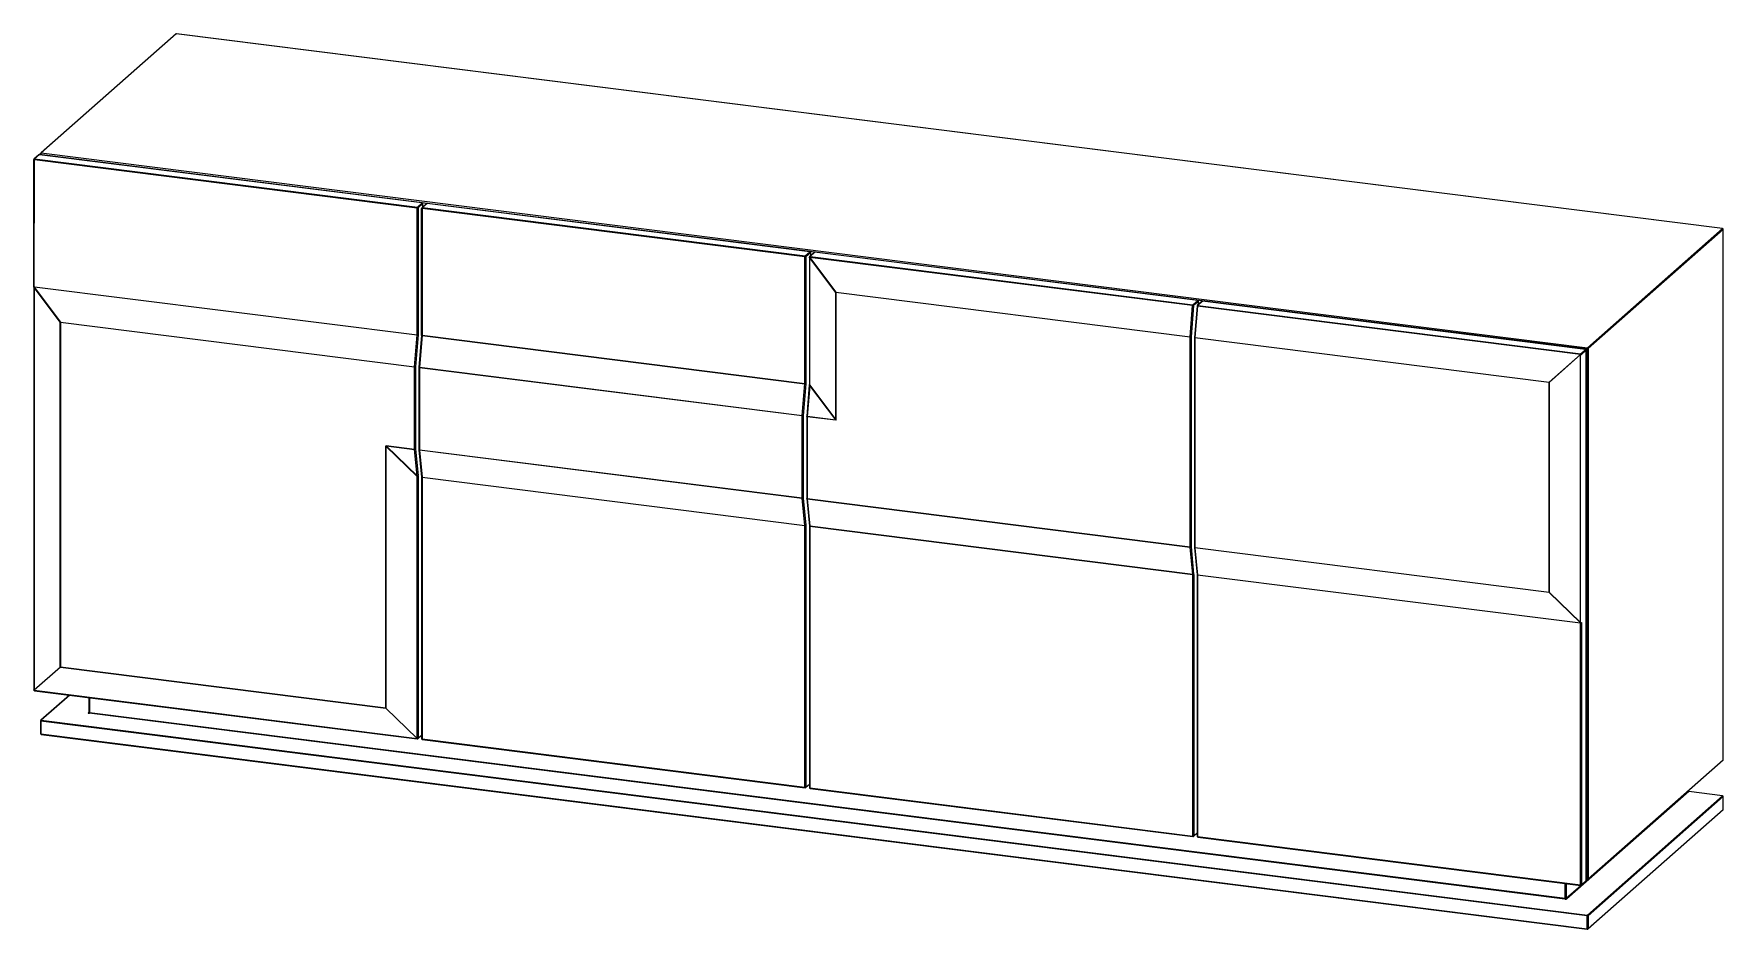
# Paper-space layout '_Dimétrique' of a CAD drawing. Header units: millimetres. Extents: x -1128 to 1119, y -209 to 982.
import ezdxf

# ---------------------------------------------------------------- set-up
doc = ezdxf.new("R2010")
doc.units = ezdxf.units.MM

psp = doc.layouts.new('_Dimétrique')

# ---------------------------------------------------------------- linework, layer by layer
at = {"color": 7, "linetype": 'Continuous', "lineweight": 15}
for p, q in [((-938.9, 981.6), (-1118.5, 823.2)), ((-938.2, 981.8), (-1117.8, 823.4)), ((1117.8, 722.8), (-938.2, 981.8)), ((1117.9, 722.8), (-938.1, 981.9)), ((-1127.7, 645), (-1127.7, 814.7)), ((-1121, 821), (-1127.3, 815.4)), ((-1127.1, 644.8), (-1127, 814.4)), ((-617.9, 750.2), (-1127, 814.4)), ((-1120.3, 821.2), (-1126.7, 815.6)), ((-1126.7, 815.6), (-617.6, 751.5)), ((-611.2, 757.1), (-1120.3, 821.2)), ((-1120.2, 821.3), (937.9, 563.1)), ((-1118.8, 822.5), (-1118.8, 821.1)), ((-1117.8, 823.4), (938.2, 564.4)), ((-617.9, 581.5), (-617.9, 750.2)), ((-617.6, 751.5), (-611.2, 757.1)), ((-610.3, 756), (-616.6, 750.4)), ((-616.6, 750.4), (-616.6, 581.6)), ((-612, 580.7), (-612, 749.7)), ((-605.3, 756.1), (-611.7, 750.5)), ((-102.3, 685.3), (-611.4, 749.4)), ((-611.4, 749.4), (-611.4, 580.8)), ((-604.7, 756.3), (-611, 750.7)), ((-611, 750.7), (-101.9, 686.5)), ((-610.2, 751.8), (-610.2, 756.2)), ((-95.6, 692.1), (-604.7, 756.3)), ((-95.4, 692.2), (-604.5, 756.3)), ((938.2, 564.4), (1117.8, 722.8)), ((1118.8, 721.7), (939.2, 563.3)), ((1118.8, 16.6), (1118.8, 721.8)), ((1118.8, 16.5), (1118.8, 721.7)), ((-102.3, 516.6), (-102.3, 685.3)), ((-101.9, 686.5), (-95.6, 692.1)), ((-94.6, 691.1), (-101, 685.5)), ((-101, 685.5), (-101, 516.8)), ((-96.4, 684.7), (-96.4, 515.4)), ((-89.7, 691.1), (-96.1, 685.4)), ((-61.2, 637.9), (-96, 684.4)), ((-96, 684.4), (-96, 515.1)), ((-95.8, 684.6), (-61, 638.1)), ((413.3, 620.5), (-95.8, 684.6)), ((-89, 691.3), (-95.4, 685.6)), ((-95.4, 685.6), (413.7, 621.5)), ((-94.6, 686.8), (-94.6, 691.2)), ((420.1, 627.2), (-89, 691.3)), ((420.2, 627.2), (-88.9, 691.4)), ((-1127.7, 644.9), (-1127.7, 109.4)), ((-1092.5, 598.2), (-1127.3, 644.6)), ((-1127.3, 644.6), (-1127.3, 109.1)), ((-1127.1, 644.8), (-1092.2, 598.4)), ((-1127, 645.6), (-617.9, 581.5)), ((-61.2, 468.7), (-61.2, 637.9)), ((-61, 638.1), (409.9, 578.8)), ((409.8, 578.6), (-61, 637.9)), ((-61, 637.9), (-61, 468.6)), ((409.9, 578.8), (413.3, 620.5)), ((414.6, 620.4), (411.1, 578.8)), ((413.7, 621.5), (420.1, 627.2)), ((421, 626.1), (414.6, 620.4)), ((419.2, 619.8), (415.7, 578.2)), ((419.9, 619.6), (416.4, 578)), ((426, 626.2), (419.5, 620.5)), ((929, 555.5), (419.9, 619.6)), ((426.6, 626.3), (420.2, 620.7)), ((420.2, 620.7), (929.3, 556.5)), ((421.1, 621.8), (421.1, 626.2)), ((935.7, 562.2), (426.6, 626.3)), ((935.9, 562.3), (426.8, 626.4)), ((-1092.5, 139.8), (-1092.5, 598.2)), ((-621.5, 538.8), (-1092.3, 598.1)), ((-1092.3, 598.1), (-1092.3, 139.8)), ((-1092.2, 598.4), (-621.4, 539)), ((-621.4, 539), (-617.9, 581.5)), ((-616.6, 581.6), (-620.2, 539)), ((-612, 580.7), (-615.5, 538.4)), ((-611.4, 580.5), (-614.9, 538.2)), ((-611.4, 580.8), (-102.3, 516.6)), ((-102.3, 516.4), (-611.4, 580.5)), ((409.8, 299.4), (409.8, 578.6)), ((411.1, 578.8), (411.1, 299.6)), ((415.7, 578.1), (415.7, 298.9)), ((416.4, 578), (887.2, 518.7)), ((887.2, 518.4), (416.4, 577.8)), ((416.4, 577.8), (416.4, 298.6)), ((929.3, 556.5), (935.7, 562.2)), ((937.9, -142.1), (937.9, 563.1)), ((939.2, 563.3), (939.2, -141.9)), ((887.2, 518.7), (929, 555.5)), ((929.2, 555.3), (887.4, 518.4)), ((929.2, 198.9), (929.2, 555.3)), ((936.7, 561.1), (930.2, 555.5)), ((936.7, -144), (936.7, 561.3)), ((936.7, -144.1), (936.7, 561.1)), ((-621.5, 429.3), (-621.5, 538.8)), ((-620.2, 539), (-620.2, 429.5)), ((-615.6, 538.3), (-615.6, 428.8)), ((-614.9, 538.2), (-105.8, 474.1)), ((-105.8, 473.8), (-614.9, 538)), ((-614.9, 538), (-614.9, 428.5)), ((887.2, 239.3), (887.2, 518.4)), ((887.4, 518.4), (887.4, 239.2)), ((-105.8, 474.1), (-102.3, 516.4)), ((-101, 516.4), (-104.5, 474)), ((-96.5, 514.6), (-99.9, 473.4)), ((-95.8, 514.4), (-99.2, 473.2)), ((-96, 515.1), (-61.2, 468.7)), ((-61.4, 468.5), (-95.8, 514.4)), ((-105.8, 364.4), (-105.8, 473.8)), ((-104.5, 474), (-104.5, 364.6)), ((-99.9, 473.3), (-99.9, 363.9)), ((-61.4, 468.3), (-99.3, 473)), ((-99.3, 473), (-99.3, 363.5)), ((-99.2, 473.2), (-61.4, 468.5)), ((-659.7, 85.3), (-659.7, 433.7)), ((-617.8, 393.3), (-659.5, 433.7)), ((-659.5, 433.7), (-659.5, 85.3)), ((-659.3, 434.1), (-621.5, 429.3)), ((-621.4, 429.1), (-659.3, 433.9)), ((-659.3, 433.9), (-618, 394)), ((-618, 394), (-621.4, 429.1)), ((-620.2, 429.5), (-616.7, 394.4)), ((-615.5, 428.7), (-612, 392.3)), ((-614.9, 428.5), (-105.8, 364.4)), ((-105.8, 364.2), (-614.9, 428.3)), ((-614.9, 428.3), (-611.4, 392.2)), ((-617.8, 44.9), (-617.8, 393.3)), ((-616.7, 393.5), (-616.7, 45.1)), ((-612, 392.3), (-612, 44.5)), ((-611.4, 392.2), (-102.3, 328)), ((-102.3, 327.8), (-611.4, 392)), ((-611.4, 392), (-611.4, 44.2)), ((-102.3, 328), (-105.8, 364.2)), ((-104.5, 364.6), (-101, 328.4)), ((-99.9, 363.8), (-96.4, 327.3)), ((-99.3, 363.5), (409.8, 299.4)), ((409.9, 299.2), (-99.2, 363.3)), ((-99.2, 363.3), (-95.7, 327.2)), ((-102.3, -20), (-102.3, 327.8)), ((-101, 328), (-101, -19.8)), ((-96.4, 327.3), (-96.4, -20.5)), ((-95.7, 327.2), (413.4, 263.1)), ((413.4, 262.9), (-95.7, 327)), ((-95.7, 327), (-95.7, -20.8)), ((413.4, 263.1), (409.9, 299.2)), ((411.1, 299.6), (414.6, 263.5)), ((415.7, 298.8), (419.3, 262.5)), ((416.4, 298.6), (887.2, 239.3)), ((416.4, 298.4), (419.9, 262.2)), ((887.2, 239), (416.4, 298.4)), ((413.4, -84.9), (413.4, 262.9)), ((414.7, 263.1), (414.7, -84.7)), ((419.3, 262.5), (419.3, -85.4)), ((929, 198), (419.9, 262.2)), ((419.9, 262.2), (419.9, -85.7)), ((929, 198.7), (887.2, 239)), ((887.4, 239.2), (929.2, 198.9)), ((929, 198), (929, 198.7)), ((929, -149.9), (929, 198)), ((930.2, 199.1), (930.3, 198.3)), ((930.3, 198.3), (930.3, -149.7)), ((-1127.3, 109.1), (-1092.5, 139.8)), ((-1092.2, 139.6), (-1127.1, 108.9)), ((-1092.3, 139.8), (-659.7, 85.3)), ((-659.7, 85.1), (-1092.2, 139.6)), ((-1127.1, 108.9), (-618, 44.7)), ((-1126.9, 108.4), (-617.8, 44.3)), ((-1080.4, 102.6), (-1118.5, 69)), ((-1054.4, 99.3), (-1054.4, 79.8)), ((-1118.8, 68.2), (-1118.8, 51.3)), ((937.9, -191.1), (-1118.2, 67.9)), ((-1118.2, 67.9), (-1118.2, 51)), ((-1117.8, 69.2), (938.2, -189.9)), ((908.4, -169), (-1054.1, 78.3)), ((-1053.7, 79.5), (908.8, -167.7)), ((-618, 44.7), (-659.7, 85.1)), ((-659.5, 85.3), (-617.8, 44.9)), ((-1118.2, 51), (937.9, -208.1)), ((-1117.9, 50.3), (938.1, -208.8)), ((-617, 44.5), (-612, 48.9)), ((-611.4, 44.2), (-102.3, -20)), ((-611.1, 43.5), (-102, -20.6)), ((938.9, -142.5), (1118.5, 15.9)), ((939.2, -141.9), (1118.8, 16.5)), ((-101.3, -20.4), (-96.4, -16.1)), ((-95.7, -20.8), (413.4, -84.9)), ((-95.5, -21.5), (413.6, -85.6)), ((1072.9, -25.8), (911, -168.6)), ((938.2, -189.9), (1117.8, -31.5)), ((1118.8, -32.5), (939.2, -190.9)), ((1117.8, -31.5), (1072.9, -25.8)), ((1117.9, -31.4), (1073, -25.8)), ((1118.8, -49.4), (1118.8, -32.4)), ((1118.8, -49.5), (1118.8, -32.5)), ((938.9, -208.5), (1118.5, -50.1)), ((939.2, -207.9), (1118.8, -49.5)), ((414.4, -85.4), (419.3, -81)), ((419.9, -85.7), (929, -149.9)), ((420.2, -86.4), (929.3, -150.6)), ((930, -150.3), (936.4, -144.7)), ((930.3, -149.7), (936.7, -144.1)), ((936.7, -142.6), (938.1, -142.8)), ((937.9, -208.1), (937.9, -191.1)), ((939.2, -190.9), (939.2, -207.9))]:
    psp.add_line(p, q, dxfattribs=at)
at = {"color": 8, "linetype": 'Continuous', "lineweight": 15}
for p, q in [((-610.3, 751.7), (-610.3, 756)), ((-94.6, 686.8), (-94.6, 691.1)), ((421, 621.8), (421, 626.1)), ((-1080, 102.5), (-1117.8, 69.2)), ((-1053.7, 99.2), (-1053.7, 79.5)), ((-1055.2, 79.1), (-1054.4, 79.9)), ((-616.7, 45.1), (-612, 49.3)), ((-101, -19.8), (-96.4, -15.7)), ((414.7, -84.7), (419.3, -80.7)), ((908.8, -167.7), (908.8, -148)), ((910.1, -148.1), (910.1, -167.6)), ((910.1, -167.6), (929.3, -150.6)), ((936.7, -141.9), (937.9, -142.1)), ((936.7, -144), (938.2, -142.8))]:
    psp.add_line(p, q, dxfattribs=at)
at = {"color": 8, "linetype": 'Continuous', "lineweight": 15, "flags": 128}
for points in [[(-938.2, 981.8), (-938.1, 981.9), (-938.1, 981.9)], [(-1127.7, 814.7), (-1127.7, 814.7), (-1127.6, 814.6), (-1127.6, 814.5), (-1127.5, 814.5), (-1127.3, 814.4), (-1127.2, 814.4), (-1127, 814.4)], [(-1120.2, 821.3), (-1120.2, 821.3), (-1120.3, 821.2)], [(-1118.2, 822.2), (-1118.4, 822.2), (-1118.5, 822.2), (-1118.6, 822.3), (-1118.7, 822.3), (-1118.8, 822.4), (-1118.8, 822.5), (-1118.8, 822.5)], [(-611.4, 749.4), (-611.5, 749.4), (-611.7, 749.5), (-611.8, 749.5), (-611.9, 749.6), (-612, 749.6), (-612, 749.7), (-612, 749.7)], [(-611.2, 757.1), (-611.1, 757.1), (-611.1, 757.1)], [(-610.3, 756), (-610.2, 756.1), (-610.2, 756.2)], [(-604.7, 756.3), (-604.6, 756.3), (-604.5, 756.3)], [(1117.9, 722.8), (1117.9, 722.8), (1117.8, 722.8)], [(1118.8, 721.8), (1118.8, 721.8), (1118.8, 721.7)], [(-96, 684.4), (-96.1, 684.4), (-96.2, 684.5), (-96.3, 684.5), (-96.4, 684.6), (-96.4, 684.6), (-96.4, 684.7)], [(-95.6, 692.1), (-95.5, 692.2), (-95.4, 692.2)], [(-94.6, 691.2), (-94.6, 691.1), (-94.6, 691.1)], [(-89, 691.3), (-88.9, 691.4), (-88.9, 691.4)], [(-1127.7, 644.9), (-1127.7, 644.9), (-1127.7, 644.8), (-1127.6, 644.8), (-1127.5, 644.7), (-1127.4, 644.7), (-1127.3, 644.6)], [(420.1, 627.2), (420.2, 627.2), (420.2, 627.2)], [(421, 626.1), (421.1, 626.2), (421.1, 626.2)], [(426.6, 626.3), (426.7, 626.4), (426.8, 626.4)], [(-611.4, 580.8), (-611.5, 580.8), (-611.7, 580.8), (-611.8, 580.9), (-611.9, 580.9), (-612, 581), (-612, 581.1), (-612, 581.1)], [(415.7, 578.1), (415.7, 578.1), (415.8, 578), (415.8, 577.9), (415.9, 577.9), (416.1, 577.8), (416.2, 577.8), (416.4, 577.8)], [(935.7, 562.2), (935.8, 562.2), (935.9, 562.3)], [(936.7, 561.1), (936.7, 561.2), (936.7, 561.3)], [(-614.9, 538), (-615.1, 538), (-615.2, 538.1), (-615.4, 538.1), (-615.5, 538.2), (-615.5, 538.2), (-615.6, 538.3), (-615.6, 538.3)], [(-96, 515.1), (-96.1, 515.2), (-96.2, 515.2), (-96.3, 515.3), (-96.4, 515.3), (-96.4, 515.4), (-96.4, 515.4)], [(-99.3, 473), (-99.4, 473.1), (-99.6, 473.1), (-99.7, 473.1), (-99.8, 473.2), (-99.9, 473.3), (-99.9, 473.3), (-99.9, 473.3)], [(-614.9, 428.5), (-615.1, 428.5), (-615.2, 428.6), (-615.4, 428.6), (-615.5, 428.7), (-615.5, 428.7), (-615.6, 428.8), (-615.6, 428.8)], [(-612, 392.3), (-612, 392.3), (-612, 392.2), (-611.9, 392.1), (-611.8, 392.1), (-611.7, 392), (-611.5, 392), (-611.4, 392)], [(-99.3, 363.5), (-99.4, 363.6), (-99.6, 363.6), (-99.7, 363.7), (-99.8, 363.7), (-99.9, 363.8), (-99.9, 363.8), (-99.9, 363.9)], [(-96.4, 327.3), (-96.4, 327.3), (-96.3, 327.2), (-96.3, 327.2), (-96.2, 327.1), (-96.1, 327.1), (-95.9, 327), (-95.7, 327)], [(415.7, 298.9), (415.7, 298.9), (415.8, 298.8), (415.8, 298.7), (415.9, 298.7), (416.1, 298.6), (416.2, 298.6), (416.4, 298.6)], [(-1127.3, 109.1), (-1127.4, 109.2), (-1127.5, 109.2), (-1127.6, 109.2), (-1127.7, 109.3), (-1127.7, 109.4), (-1127.7, 109.4)], [(-1127.2, 109), (-1127.3, 109), (-1127.5, 109.1), (-1127.6, 109.1), (-1127.7, 109.2), (-1127.7, 109.3), (-1127.7, 109.4)], [(-1126.9, 108.4), (-1127, 108.4), (-1127, 108.5), (-1127.1, 108.6), (-1127.1, 108.7), (-1127.2, 108.8), (-1127.2, 109)], [(-1126.9, 108.4), (-1126.9, 108.4), (-1127, 108.5), (-1127, 108.5), (-1127, 108.6), (-1127.1, 108.7), (-1127.1, 108.9)], [(-1118.8, 68.2), (-1118.8, 68.2), (-1118.8, 68.2), (-1118.7, 68.1), (-1118.6, 68), (-1118.5, 68), (-1118.4, 68), (-1118.2, 67.9)], [(-1054.4, 79.8), (-1054.4, 79.8), (-1054.3, 79.7), (-1054.3, 79.7), (-1054.2, 79.6), (-1054.1, 79.6), (-1053.9, 79.5), (-1053.7, 79.5)], [(-1118.8, 51.3), (-1118.8, 51.3), (-1118.8, 51.2), (-1118.7, 51.1), (-1118.6, 51.1), (-1118.5, 51), (-1118.4, 51), (-1118.2, 51)], [(-1117.9, 50.3), (-1118, 50.3), (-1118, 50.3), (-1118.1, 50.4), (-1118.1, 50.5), (-1118.1, 50.6), (-1118.2, 50.8), (-1118.2, 51)], [(-618, 44.7), (-618, 44.6), (-617.9, 44.5), (-617.9, 44.4), (-617.9, 44.3), (-617.8, 44.3), (-617.8, 44.3)], [(-612, 44.5), (-612, 44.5), (-612, 44.4), (-611.9, 44.4), (-611.8, 44.3), (-611.7, 44.3), (-611.5, 44.2), (-611.4, 44.2)], [(-611.4, 44.2), (-611.4, 44), (-611.3, 43.8), (-611.3, 43.7), (-611.3, 43.6), (-611.2, 43.5), (-611.1, 43.5), (-611.1, 43.5)], [(1118.8, 16.6), (1118.8, 16.6), (1118.8, 16.5)], [(-102, -20.6), (-102.1, -20.6), (-102.1, -20.6), (-102.2, -20.5), (-102.2, -20.4), (-102.2, -20.3), (-102.3, -20.1), (-102.3, -20)], [(-96.4, -20.5), (-96.4, -20.5), (-96.3, -20.5), (-96.3, -20.6), (-96.2, -20.7), (-96.1, -20.7), (-95.9, -20.7), (-95.7, -20.8)], [(-95.7, -20.8), (-95.7, -21), (-95.7, -21.1), (-95.7, -21.2), (-95.6, -21.4), (-95.6, -21.4), (-95.5, -21.5), (-95.5, -21.5)], [(1072.9, -25.8), (1073, -25.8), (1073, -25.8)], [(1117.8, -31.5), (1117.9, -31.4), (1117.9, -31.4)], [(1118.8, -32.5), (1118.8, -32.5), (1118.8, -32.4)], [(1118.8, -49.5), (1118.8, -49.4), (1118.8, -49.4)], [(413.6, -85.6), (413.6, -85.6), (413.5, -85.6), (413.5, -85.5), (413.4, -85.4), (413.4, -85.3), (413.4, -85.1), (413.4, -84.9)], [(419.9, -85.7), (419.8, -85.7), (419.6, -85.7), (419.5, -85.6), (419.4, -85.6), (419.3, -85.5), (419.3, -85.4), (419.3, -85.4)], [(420.2, -86.4), (420.1, -86.4), (420.1, -86.4), (420, -86.3), (420, -86.2), (420, -86.1), (419.9, -85.9), (419.9, -85.7)], [(929.3, -150.6), (929.2, -150.6), (929.2, -150.5), (929.1, -150.5), (929.1, -150.4), (929.1, -150.2), (929, -150.1), (929, -149.9)], [(936.7, -144.1), (936.7, -144), (936.7, -144)], [(938.1, -142.8), (938.1, -142.8), (938, -142.7), (938, -142.7), (937.9, -142.6), (937.9, -142.4), (937.9, -142.3), (937.9, -142.1)], [(937.9, -208.1), (937.9, -208.3), (937.9, -208.4), (937.9, -208.6), (938, -208.7), (938, -208.7), (938.1, -208.8), (938.1, -208.8)]]:
    psp.add_lwpolyline(points, dxfattribs=at)
at = {"color": 7, "linetype": 'Continuous', "lineweight": 15, "flags": 128}
for points in [[(-61.2, 468.7), (-61.2, 468.5), (-61.2, 468.4), (-61.4, 468.5)], [(-61.4, 468.3), (-61.2, 468.3), (-61, 468.4), (-61, 468.6)], [(-659.3, 434.1), (-659.6, 434.1), (-659.7, 434), (-659.7, 433.7)], [(-659.3, 433.9), (-659.5, 433.9), (-659.5, 433.9), (-659.5, 433.7)], [(419.3, 262.5), (419.3, 262.4), (419.4, 262.4), (419.5, 262.3), (419.6, 262.2), (419.8, 262.2), (419.9, 262.2)], [(-1055.2, 79.1), (-1055.3, 79), (-1055.4, 78.9), (-1055.3, 78.7), (-1055.2, 78.6), (-1055, 78.5), (-1054.7, 78.4), (-1054.4, 78.3), (-1054.1, 78.3)]]:
    psp.add_lwpolyline(points, dxfattribs=at)
at = {"color": 7, "linetype": 'Continuous', "lineweight": 15}
for centre, radius, start, end in [((-938.2, 980.9), 1, 82.8192, 131.4096), ((-1126.7, 814.7), 1, 131.4096, 180), ((-1125.1, 814.5), 1.97, 144.9309, 183.5931), ((-1120.3, 820.3), 1, 82.8192, 131.4096), ((-1117.8, 822.5), 1, 131.4096, 180), ((-1116.2, 822.3), 1.97, 144.9309, 183.5931), ((-616, 750.4), 1.97, 144.9309, 183.5931), ((-617.5, 752.2), 1.97, 259.2261, 297.8883), ((-617.7, 750.4), 1.09, 1.0587, 81.7605), ((-611, 749.7), 1, 131.4096, 180), ((-609.4, 749.5), 1.97, 144.9309, 183.5931), ((-611.4, 756), 1.09, 1.0587, 81.7605), ((-611.2, 756.2), 1, 0, 82.8192), ((-604.7, 755.3), 1, 82.8192, 131.4096), ((1117.7, 721.7), 1.09, 1.0587, 81.7605), ((1117.8, 721.8), 1, 360, 82.8192), ((-100.3, 685.4), 1.97, 144.9309, 183.5931), ((-101.9, 687.2), 1.97, 259.2261, 297.8883), ((-102.1, 685.4), 1.09, 1.0587, 81.7605), ((-95.4, 684.7), 1, 131.4096, 180), ((-92.8, 681), 4.62, 129.6117, 133.2076), ((-94, 684.6), 1.76, 143.521, 179.4494), ((-95.7, 691.1), 1.09, 1.0587, 81.7605), ((-95.6, 691.2), 1, 360, 82.8192), ((-89, 690.4), 1, 82.8192, 131.4096), ((-1127, 646.5), 0.904, 227.2098, 272.062), ((-1126.7, 644.9), 1, 175.2498, 180), ((-1124.1, 641.3), 4.62, 129.6117, 133.2076), ((-58, 634.6), 4.62, 129.6117, 133.2076), ((-60.7, 640.1), 2.18, 257.4174, 262.9531), ((-58.2, 637.9), 2.76, 175.1956, 179.9313), ((415.1, 620.4), 1.76, 143.521, 179.4494), ((414.1, 625.4), 5.01, 261.1522, 275.8161), ((413.5, 620.4), 1.09, 1.0587, 81.7605), ((420.2, 619.7), 1, 131.4096, 175.2498), ((421.6, 619.6), 1.76, 143.521, 179.4494), ((419.9, 626.1), 1.09, 1.0587, 81.7605), ((420.1, 626.2), 1, 0, 82.8192), ((426.6, 625.4), 1, 82.8192, 131.4096), ((-1089.3, 594.8), 4.62, 129.6117, 133.2076), ((-1092, 600.3), 2.18, 257.4174, 262.9531), ((-1089.5, 598.1), 2.76, 175.1956, 179.9313), ((-617.4, 584.2), 2.75, 260.082, 287.269), ((-614.1, 580.8), 2.76, 355.1956, 359.9313), ((410.2, 580.5), 1.97, 259.2261, 297.8883), ((412.6, 578.6), 2.76, 175.1956, 179.9313), ((410.6, 583.8), 5.01, 261.1522, 275.8161), ((416.7, 578.1), 1, 175.2498, 180), ((419.2, 577.8), 2.76, 175.1956, 179.9313), ((935.6, 561.1), 1.09, 1.0587, 81.7605), ((935.7, 561.3), 1, 0, 82.8192), ((939.8, 563.3), 1.97, 144.9309, 183.5931), ((938.2, 565.1), 1.97, 259.2261, 297.8883), ((938.1, 563.3), 1.09, 1.0587, 81.7605), ((930.7, 555.5), 1.76, 143.521, 179.4494), ((931.4, 557.4), 3.12, 218.3926, 224.4266), ((929.7, 560.5), 5.01, 261.1522, 275.8161), ((929.4, 557), 1.76, 263.3698, 299.2983), ((929.1, 555.4), 1.09, 1.0587, 81.7605), ((-621.1, 540.7), 1.97, 259.2261, 297.8883), ((-618.7, 538.8), 2.76, 175.1956, 179.9313), ((-620.7, 544), 5.01, 261.1522, 275.8161), ((-614.6, 538.3), 1, 175.2498, 180), ((-612.1, 538), 2.76, 175.1956, 179.9313), ((-101.9, 518.6), 1.97, 259.2261, 297.8883), ((-106.5, 516.8), 5.52, 355.1956, 359.9313), ((889.7, 520.6), 3.12, 218.3926, 224.4266), ((890, 518.4), 2.76, 175.1956, 179.9313), ((887.5, 521.2), 2.76, 262.888, 267.6236), ((-105, 516.6), 2.76, 355.1956, 359.9313), ((-101.5, 521.3), 5.01, 261.1522, 275.8161), ((-109.6, 511.4), 14.1, 12.3942, 15.4163), ((-105, 479), 5.01, 261.1522, 275.8161), ((-103, 473.8), 2.76, 175.1956, 179.9313), ((-105.4, 475.8), 1.97, 259.2261, 297.8883), ((-98.9, 473.3), 1, 175.2498, 180), ((-96.5, 473), 2.76, 175.1956, 179.9313), ((-58.6, 468.2), 2.76, 175.1956, 179.9313), ((-60.7, 470.8), 2.18, 257.4174, 262.9531), ((-659.4, 436.5), 2.76, 262.888, 267.6236), ((-657.1, 434.1), 2.18, 179.8661, 185.4019), ((-621.1, 431.3), 1.97, 259.2261, 297.8883), ((-619.3, 429.3), 2.18, 179.8661, 185.4019), ((-621.2, 430.5), 1.42, 259.4036, 315.703), ((-614.6, 428.8), 1, 180, 185.5612), ((-612.7, 428.5), 2.18, 179.8661, 185.4019), ((-617.8, 395.4), 1.42, 259.4036, 315.703), ((-625.9, 390.5), 8.65, 19.2314, 23.8629), ((-617.6, 395.1), 1.76, 263.3698, 299.2983), ((-625.5, 393.6), 8.75, 359.9107, 5.4345), ((-613.6, 392), 2.18, 359.8661, 5.4019), ((-105.4, 366.3), 1.97, 259.2261, 297.8883), ((-105.5, 365.6), 1.42, 259.4036, 315.703), ((-103.6, 364.4), 2.18, 179.8661, 185.4019), ((-98.9, 363.9), 1, 180, 185.5612), ((-97.1, 363.5), 2.18, 179.8661, 185.4019), ((-102, 329.4), 1.42, 259.4036, 315.703), ((-104.5, 327.8), 2.18, 359.8661, 5.4019), ((-101.9, 329.8), 1.97, 259.2261, 297.8883), ((-105.3, 328), 4.37, 359.8661, 5.4019), ((-97.9, 327), 2.18, 359.8661, 5.4019), ((410.2, 301.3), 1.97, 259.2261, 297.8883), ((412, 299.4), 2.18, 179.8661, 185.4019), ((410.1, 300.6), 1.42, 259.4036, 315.703), ((416.7, 298.9), 1, 180, 185.5612), ((418.6, 298.6), 2.18, 179.8661, 185.4019), ((413.6, 264.5), 1.42, 259.4036, 315.703), ((411.2, 262.9), 2.18, 359.8661, 5.4019), ((413.7, 264.8), 1.97, 259.2261, 297.8883), ((410.3, 263.1), 4.37, 359.8661, 5.4019), ((887.5, 242), 2.76, 262.888, 267.6236), ((889.4, 239.3), 2.18, 179.8661, 185.4019), ((884.3, 242.6), 4.62, 309.6117, 313.2076), ((929.2, 200.1), 1.42, 259.4036, 315.703), ((926, 202.2), 4.62, 309.6117, 313.2076), ((929.3, 199.6), 1.62, 259.1258, 307.5084), ((929.4, 200.6), 1.76, 263.3698, 299.2983), ((-1092, 142), 2.18, 257.4174, 262.9531), ((-1091.1, 140.8), 1.63, 215.6063, 227.213), ((-1090.1, 139.8), 2.18, 179.8661, 185.4019), ((-1126.7, 109.4), 1, 180, 262.8192), ((-1126, 110.1), 1.62, 215.6006, 221.4194), ((-1126, 110.1), 1.62, 221.3998, 227.2186), ((-1117.8, 68.2), 1, 131.4096, 180), ((-1116.2, 68), 1.97, 144.9309, 183.5931), ((-1055.7, 79.4), 1.97, 324.9309, 3.5931), ((-659.4, 88.1), 2.76, 262.888, 267.6236), ((-662.7, 88.7), 4.62, 309.6117, 313.2076), ((-657.6, 85.3), 2.18, 179.8661, 185.4019), ((-1117.8, 51.3), 1, 180, 262.8192), ((-617.6, 46.7), 1.76, 263.3698, 299.2983), ((-620.9, 48.3), 4.62, 309.6117, 313.2076), ((-617.6, 45.3), 1, 262.8192, 311.4096), ((-611, 44.5), 1, 180, 262.8192), ((1117.8, 16.6), 1, 311.4096, 0), ((-101.9, -18), 1.97, 259.2261, 297.8883), ((-101.9, -19.6), 1, 262.8192, 311.4096), ((-95.4, -20.5), 1, 180, 262.8192), ((1117.7, -32.5), 1.09, 1.0587, 81.7605), ((1117.8, -32.4), 1, 360, 82.8192), ((1117.8, -49.4), 1, 311.4096, 0), ((413.7, -83), 1.97, 259.2261, 297.8883), ((413.7, -84.6), 1, 262.8192, 311.4096), ((420.3, -85.4), 1, 180, 262.8192), ((929.4, -148), 1.97, 259.2261, 297.8883), ((929.4, -149.6), 1, 262.8192, 311.4096), ((935.7, -144), 1, 311.4096, 0), ((938.2, -140.2), 1.97, 259.2261, 297.8883), ((938.2, -141.8), 1, 262.8192, 311.4096), ((906.8, -167.9), 1.97, 324.9309, 3.5931), ((909.2, -165.1), 3.94, 259.2261, 297.8883), ((909.1, -165.8), 1.97, 259.2261, 297.8883), ((911.2, -167.5), 1.09, 181.0587, 261.7605), ((939.8, -191), 1.97, 144.9309, 183.5931), ((938.2, -189.2), 1.97, 259.2261, 297.8883), ((938.1, -190.9), 1.09, 1.0587, 81.7605), ((938.2, -206.2), 1.97, 259.2261, 297.8883), ((938.2, -207.8), 1, 262.8192, 311.4096)]:
    psp.add_arc(centre, radius, start, end, dxfattribs=at)
at = {"color": 8, "linetype": 'Continuous', "lineweight": 15}
for centre, radius, start, end in [((-938.3, 981), 0.834, 81.8416, 130.6612), ((-1126.8, 814.8), 0.834, 81.8416, 130.6612), ((-1120.4, 820.4), 0.834, 81.8416, 130.6612), ((-1117.9, 822.6), 0.834, 81.8416, 130.6612), ((-611.1, 749.8), 0.834, 81.8416, 130.6612), ((-604.8, 755.5), 0.834, 81.8416, 130.6612), ((-95.9, 685.6), 0.966, 235.2622, 276.0658), ((-95.6, 684.8), 0.834, 81.8416, 130.6612), ((-89.1, 690.5), 0.834, 81.8416, 130.6612), ((-1127.1, 646.2), 1.36, 241.3227, 270.0054), ((419.8, 620.6), 0.966, 235.2622, 276.0658), ((420.1, 619.8), 0.834, 81.8416, 130.6612), ((426.5, 625.5), 0.834, 81.8416, 130.6612), ((-611.5, 581.5), 0.966, 235.2622, 276.0658), ((416.4, 579.3), 1.36, 241.3227, 270.0054), ((-615, 539.2), 0.966, 235.2622, 276.0658), ((-95.9, 515.4), 0.966, 235.2622, 276.0658), ((-99.3, 474.2), 0.966, 235.2622, 276.0658), ((-614.9, 429), 0.658, 200.6246, 273.0594), ((-611.4, 392.8), 0.658, 200.6246, 273.0594), ((-99.3, 364), 0.658, 200.6246, 273.0594), ((-95.8, 327.9), 0.658, 200.6246, 273.0594), ((416.4, 299), 0.658, 200.6246, 273.0594), ((-1117.9, 68.4), 0.834, 81.8416, 130.6612), ((-1055.1, 79.9), 0.826, 261.6058, 310.9512), ((-617.5, 45.1), 0.834, 312.158, 0.9777), ((-616.8, 44.7), 0.966, 166.7534, 207.557), ((1117.9, 16.5), 0.834, 312.158, 0.9777), ((-101.8, -19.8), 0.834, 312.158, 0.9777), ((1073.1, -24.7), 1.09, 199.2499, 261.7182), ((1117.9, -49.5), 0.834, 312.158, 0.9777), ((413.8, -84.7), 0.834, 312.158, 0.9777), ((929.5, -149.7), 0.834, 312.158, 0.9777), ((935.8, -144.1), 0.834, 312.158, 0.9777), ((938.3, -141.9), 0.834, 312.158, 0.9777), ((938.3, -207.9), 0.834, 312.158, 0.9777)]:
    psp.add_arc(centre, radius, start, end, dxfattribs=at)
at = {"color": 7, "linetype": 'Continuous', "lineweight": 15}
for points, knots in [([(-96.4, 515.4), (-96.4, 515.4), (-96.4, 515.1), (-96.5, 514.8), (-96.5, 514.6)], [0, 0, 0, 0, 0.245915, 1, 1, 1, 1]), ([(-1054.4, 79.8), (-1054.4, 79.8), (-1054.4, 79.7), (-1054.5, 79.5), (-1054.5, 79.3), (-1054.6, 79.3), (-1054.6, 79.3)], [0, 0, 0, 0, 0.066838, 0.586577, 0.937472, 1, 1, 1, 1]), ([(1073, -25.8), (1073, -25.7), (1072.8, -25.7), (1072.5, -25.6), (1072.3, -25.3), (1072.2, -25.1), (1072.1, -25), (1072.1, -25)], [0, 0, 0, 0, 0.1750242, 0.4580356, 0.7309469, 0.9972292, 1, 1, 1, 1])]:
    psp.add_open_spline(points, degree=3, knots=knots, dxfattribs=at)

doc.saveas('drawing.dxf')
